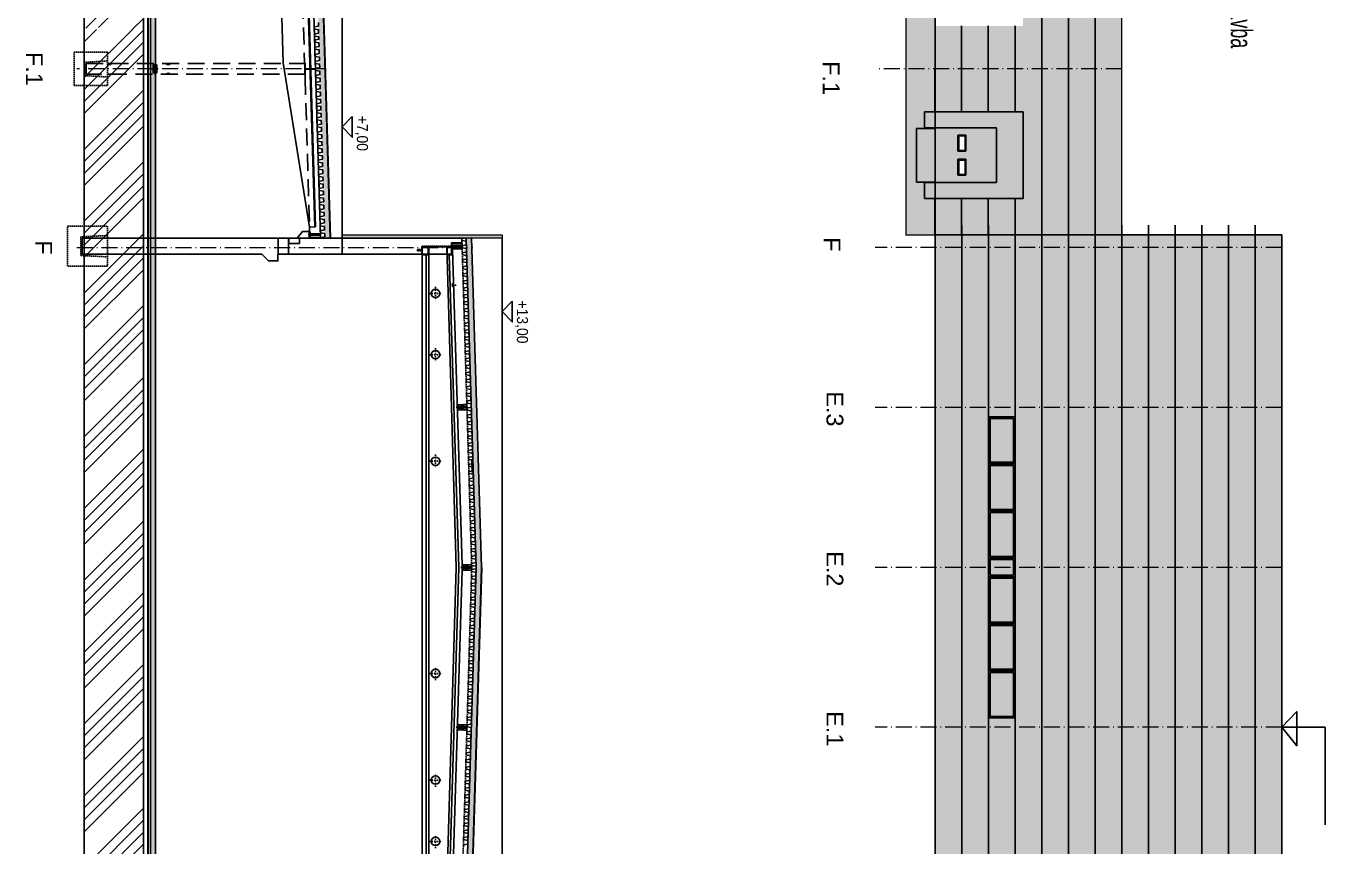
# Model space of a CAD drawing. Header units: millimetres. Extents: x 325046 to 1268204, y 1875583 to 2761998.
# Drawn here: x 326230 to 374942, y 2568439 to 2599205 of the extents above; entities that cross this region are included whole.
import ezdxf
from ezdxf.enums import TextEntityAlignment as Align

# ---------------------------------------------------------------- set-up
doc = ezdxf.new("R2010")
doc.units = ezdxf.units.MM
doc.header["$LTSCALE"] = 100
for name, pattern in [('ACAD_ISO10W100', [18.5, 12, -3, 0.5, -3]), ('DASHDOT', [1, 0.5, -0.25, 0, -0.25]), ('DASHED', [0.75, 0.5, -0.25]), ('DASHED2', [9.525, 6.35, -3.175])]:
    doc.linetypes.add(name, pattern=pattern)
for name, color, linetype in [('005', 9, 'Continuous'), ('025', 1, 'Continuous'), ('035', 7, 'Continuous'), ('050', 4, 'Continuous'), ('A_KOTY_výškové', 2, 'Continuous'), ('DEHA', 2, 'Continuous'), ('FASÁDY kresba', 7, 'Continuous'), ('KOTY', 2, 'Continuous'), ('OKNA - RASTR', 5, 'Continuous'), ('Popis - dílčí', 5, 'Continuous'), ('TENKÁ', 7, 'Continuous'), ('ČÁRKOVANÁ', 5, 'DASHED2'), ('ŠRAF-TERÉN', 34, 'Continuous'), ('ŽB - MONOLIT', 4, 'Continuous')]:
    doc.layers.add(name, color=color, linetype=linetype)
for name, color, linetype, lineweight in [('FASÁDY filling', 7, 'Continuous', 5), ('LP FASÁDY kresba', 7, 'Continuous', 13), ('Objekty - osy', 5, 'ACAD_ISO10W100', 20), ('OBVODOVÝ PLÁŠŤ', 2, 'Continuous', 9), ('ŠFAF - okna', 8, 'Continuous', 13)]:
    doc.layers.add(name, color=color, linetype=linetype, lineweight=lineweight)
for name, color, linetype, lineweight, true_color in [('IZOLACE - H', 7, 'Continuous', 9, 0x525252), ('PŘÍČKY - SDK', 7, 'Continuous', 30, 0x6a1174), ('TRAPÉZ -  KRYTINA', 7, 'Continuous', 25, 0x005875)]:
    doc.layers.add(name, color=color, linetype=linetype, lineweight=lineweight, true_color=true_color)
for name, color, linetype, true_color in [('Izolace tepelná', 7, 'Continuous', 0xfdf0ce), ('Popis OS', 7, 'Continuous', 0xbd0a5d), ('VÝŠKOVÉ KOTY', 7, 'Continuous', 0xf90b4b), ('ŽB - KALICHY', 7, 'DASHED2', 0x850000), ('ŽB - Šraf-monol', 7, 'Continuous', 0x6bc2a4)]:
    doc.layers.add(name, color=color, linetype=linetype, true_color=true_color)
doc.styles.add('ARIAL', font='arial.ttf')
doc.styles.add('ARIL-TENKÝ', font='arial.ttf')
doc.styles.add('ROZPISKA', font='arial.ttf', dxfattribs={"width": 0.6})

# ---------------------------------------------------------------- blocks, each defined once
blk = doc.blocks.new('l4_po')
at = {"layer": '005', "linetype": 'DASHDOT', "ltscale": 0.5}
for points in [[(1640058, -5399579), (1640058, -5399086)], [(1659468, -5400145), (1659468, -5399668)]]:
    blk.add_lwpolyline(points, dxfattribs=at)
at = {"layer": '025', "linetype": 'DASHED', "ltscale": 0.5}
blk.add_lwpolyline([(1658298, -5399670), (1658198, -5399667), (1658196, -5399717), (1658296, -5399720)], close=True, dxfattribs=at)
at = {"layer": '035', "ltscale": 0.5}
blk.add_lwpolyline([(1659588, -5399709), (1659588, -5400097), (1659188, -5400097), (1652988, -5400712), (1646491, -5400517), (1640338, -5399532), (1639938, -5399532), (1639938, -5399120)], close=True, dxfattribs=at)
at = {"layer": '035', "linetype": 'DASHED', "ltscale": 0.5}
for points in [[(1640033, -5399532), (1640033, -5399122)], [(1640083, -5399532), (1640083, -5399124)], [(1659443, -5400097), (1659443, -5399705)], [(1659493, -5400097), (1659493, -5399706)]]:
    blk.add_lwpolyline(points, dxfattribs=at)
at = {"layer": '035', "ltscale": 0.5}
for points in [[(1640338, -5399532), (1640345, -5399312), (1659195, -5399877), (1659188, -5400097)], [(1640344, -5399338), (1659194, -5399903)]]:
    blk.add_lwpolyline(points, dxfattribs=at)
at = {"layer": 'DEHA', "color": 3, "linetype": 'DASHDOT'}
blk.add_lwpolyline([(1658248, -5399569), (1658248, -5399769)], dxfattribs=at)
blk = doc.blocks.new('hlavice 2 pohl')
at = {"layer": '005', "linetype": 'DASHED'}
blk.add_lwpolyline([(1903948, -4907035), (1903948, -4905785), (1905198, -4905785), (1905198, -4907035)], close=True, dxfattribs=at)
blk.add_lwpolyline([(1904273, -4905785), (1904323, -4906635), (1904823, -4906635), (1904873, -4905785)], dxfattribs=at)
blk = doc.blocks.new('H2 PO')
at = {"layer": '005', "linetype": 'DASHED'}
blk.add_lwpolyline([(2029475, -4892558), (2029475, -4891058), (2027975, -4891058), (2027975, -4892558)], close=True, dxfattribs=at)
blk.add_lwpolyline([(2029125, -4891058), (2029075, -4892058), (2028375, -4892058), (2028325, -4891058)], dxfattribs=at)
blk = doc.blocks.new('V3 POHL')
at = {"layer": '005', "linetype": 'DASHDOT'}
for points in [[(1939746, -5358205), (1939746, -5358705), (1939746, -5358705)], [(1939996, -5358455), (1939496, -5358455), (1939496, -5358455)], [(1939746, -5360505), (1939746, -5361005), (1939746, -5361005)], [(1939996, -5360755), (1939496, -5360755), (1939496, -5360755)], [(1939746, -5364505), (1939746, -5365005), (1939746, -5365005)], [(1939996, -5364755), (1939496, -5364755), (1939496, -5364755)], [(1939996, -5372715), (1939496, -5372715), (1939496, -5372715)], [(1939746, -5372965), (1939746, -5372465), (1939746, -5372465)], [(1939996, -5376715), (1939496, -5376715), (1939496, -5376715)], [(1939746, -5376965), (1939746, -5376465), (1939746, -5376465)], [(1939996, -5379015), (1939496, -5379015), (1939496, -5379015)], [(1939746, -5379265), (1939746, -5378765), (1939746, -5378765)]]:
    blk.add_lwpolyline(points, dxfattribs=at)
at = {"layer": '025', "linetype": 'DASHED'}
for points, const_width in [([(1940396, -5356835), (1940246, -5356835)], 25), ([(1938926, -5362735), (1938586, -5362725)], 20), ([(1938749, -5368735), (1938409, -5368735)], 20), ([(1938926, -5374735), (1938586, -5374745)], 20), ([(1940396, -5380585), (1940246, -5380585)], 25)]:
    blk.add_lwpolyline(points, dxfattribs=dict(at, const_width=const_width))
at = {"layer": '025', "linetype": 'DASHED', "ltscale": 0.5}
blk.add_lwpolyline([(1939065, -5358095), (1939062, -5358195), (1939112, -5358197), (1939115, -5358097)], close=True, dxfattribs=at)
at = {"layer": '035', "ltscale": 0.5}
blk.add_lwpolyline([(1939146, -5356805), (1939104, -5356805), (1938749, -5368634), (1938749, -5368836), (1939105, -5380715), (1940246, -5380715), (1940246, -5356705), (1939146, -5356705), (1939146, -5356805)], close=True, dxfattribs=at)
for points in [[(1939326, -5356705), (1938966, -5368735), (1939325, -5380715)], [(1939311, -5356705), (1939302, -5357005), (1939098, -5357005)], [(1939976, -5380715), (1939976, -5380715), (1939996, -5380715), (1939996, -5356705), (1939976, -5356705), (1939976, -5356705)], [(1940026, -5356705), (1940026, -5357005), (1940246, -5357005)], [(1939228, -5357005), (1938876, -5368735), (1939226, -5380415)], [(1940096, -5380415), (1940096, -5357005)], [(1939309, -5380715), (1939300, -5380415), (1939096, -5380415)], [(1940026, -5380715), (1940026, -5380415), (1940246, -5380415)]]:
    blk.add_lwpolyline(points, dxfattribs=at)
for centre in [(1939746, -5358455), (1939746, -5360755), (1939746, -5364755), (1939746, -5372715), (1939746, -5376715), (1939746, -5379015)]:
    blk.add_circle(centre, 158, dxfattribs=at)
at = {"layer": 'DEHA', "color": 3, "linetype": 'DASHDOT'}
blk.add_lwpolyline([(1938964, -5358145), (1939164, -5358145)], dxfattribs=at)

msp = doc.modelspace()

# ---------------------------------------------------------------- hatches: boundary and pattern name
at = {"layer": '005'}
h = msp.add_hatch(dxfattribs=at)
h.set_pattern_fill('ANSI31', color=256, scale=250, angle=90)
h.set_pattern_definition([(135, (-3271382.736, 2982680.462), (-22.0970869, -22.0970869), [])])
h.paths.add_polyline_path([(331005.4, 2597452.7), (331005.4, 2597732.7), (331125.4, 2597732.7), (331125.4, 2597452.7)])
at = {"layer": 'FASÁDY filling', "true_color": 0xe3e3e3}
h = msp.add_hatch(color=254, dxfattribs=at)
h.dxf.hatch_style = 1
h.paths.add_polyline_path([(360311, 2597592.7), (359225, 2597592.7), (359225, 2591362.7), (360311, 2591362.7), (360311, 2592729.7), (359925.5, 2592729.7), (359925.5, 2593348.7), (359625, 2593348.7), (359625, 2595361.7), (359925.5, 2595361.7), (359925.5, 2595980.7), (360311, 2595980.7)])
h.paths.add_polyline_path([(360322.8, 2604242.7), (359225, 2604242.7), (359225, 2597592.7), (360322.8, 2597592.7)])
h.paths.add_polyline_path([(360322.7, 2611212.7), (359722.8, 2611212.7), (360322.7, 2610892.7)])
h.paths.add_polyline_path([(359722.8, 2611212.7), (359722.8, 2610892.7), (360322.7, 2610537.7), (360322.7, 2610892.7)])
h.paths.add_polyline_path([(359722.8, 2610892.7), (359225, 2610112.8), (359225, 2604242.7), (360322.8, 2604242.7), (360322.8, 2610537.7)])
at = {"layer": 'FASÁDY filling', "ltscale": 200, "true_color": 0x373f43}
h = msp.add_hatch(color=149, dxfattribs=at)
h.dxf.hatch_style = 1
h.paths.add_polyline_path([(367325, 2597592.7), (367325, 2604242.7), (360322.9, 2604242.7), (360317.7, 2602449.2), (363618.2, 2602449.2), (363618.2, 2599198.2), (360317.5, 2599198.2), (360325, 2597592.7)])
h = msp.add_hatch(color=149, dxfattribs=at)
h.dxf.hatch_style = 1
h.paths.add_polyline_path([(367325, 2591362.7), (367325, 2597592.7), (360322.8, 2597592.7), (360317.7, 2595974.2), (363618.2, 2595974.2), (363618.2, 2592723.2), (360317.5, 2592723.2), (360311, 2591362.7)])
at = {"layer": 'FASÁDY filling', "true_color": 0x2d2d2d}
for points in [[(362623, 2593330.2), (362623, 2595380.2), (359925.5, 2595380.2), (359925.5, 2595980.7), (363623.5, 2595980.7), (363623.5, 2592729.7), (359925.5, 2592729.7), (359925.5, 2593330.2)], [(360325, 2595361.7), (360325, 2593348.7), (359625, 2593348.7), (359625, 2595361.7)]]:
    msp.add_hatch(color=250, dxfattribs=at).paths.add_polyline_path(points, flags=16)
at = {"layer": 'FASÁDY filling', "true_color": 0x373f43}
h = msp.add_hatch(color=149, dxfattribs=at)
h.paths.add_polyline_path([(360323, 2595380.2), (362623, 2595380.2), (362623, 2593330.2), (360323, 2593330.2), (360323, 2593348.7), (360325, 2593348.7), (360325, 2595361.7), (360323, 2595361.7)], flags=16)
h.paths.add_polyline_path([(361445, 2593632.7), (361445, 2594172.7), (361205, 2594172.7), (361205, 2593632.7)])
h.paths.add_polyline_path([(361445, 2594537.7), (361445, 2595077.7), (361205, 2595077.7), (361205, 2594537.7)])
at = {"layer": 'FASÁDY filling', "ltscale": 200, "true_color": 0xa5a8a6}
h = msp.add_hatch(color=253, dxfattribs=at)
h.dxf.hatch_style = 1
h.paths.add_polyline_path([(360334.5, 2470422.7), (373325, 2470422.7), (373325, 2591362.7), (360325, 2591362.7)])
at = {"layer": 'FASÁDY filling', "true_color": 0x373f43}
h = msp.add_hatch(color=149, dxfattribs=at)
h.paths.add_polyline_path([(363321, 2584542.7), (362321, 2584542.7), (362321, 2582776.1), (363321, 2582776.1)])
h.paths.add_polyline_path([(362381, 2582836.1), (362381, 2584482.7), (363261, 2584482.7), (363261, 2582836.1)], flags=16)
h.paths.add_polyline_path([(363321, 2582776.1), (362321, 2582776.1), (362321, 2581009.4), (363321, 2581009.4)])
h.paths.add_polyline_path([(363261, 2582716.1), (363261, 2581069.4), (362381, 2581069.4), (362381, 2582716.1)], flags=16)
h.paths.add_polyline_path([(363321, 2581009.4), (362321, 2581009.4), (362321, 2579242.7), (363321, 2579242.7)])
h.paths.add_polyline_path([(363261, 2580949.4), (363261, 2579302.7), (362381, 2579302.7), (362381, 2580949.4)], flags=16)
h = msp.add_hatch(color=149, dxfattribs=at)
h.paths.add_polyline_path([(363321, 2579242.7), (362321, 2579242.7), (362321, 2578542.7), (363321, 2578542.7)])
h.paths.add_polyline_path([(362381, 2579182.7), (363261, 2579182.7), (363261, 2578602.7), (362381, 2578602.7)], flags=16)
msp.add_hatch(color=149, dxfattribs=at).paths.add_polyline_path([(362381, 2578552.7), (363261, 2578552.7), (363261, 2579232.7), (362381, 2579232.7)])
h = msp.add_hatch(color=149, dxfattribs=at)
h.paths.add_polyline_path([(363321, 2578542.7), (362321, 2578542.7), (362321, 2576776.1), (363321, 2576776.1)])
h.paths.add_polyline_path([(362381, 2576836.1), (362381, 2578482.7), (363261, 2578482.7), (363261, 2576836.1)], flags=16)
h.paths.add_polyline_path([(363321, 2576776.1), (362321, 2576776.1), (362321, 2575009.4), (363321, 2575009.4)])
h.paths.add_polyline_path([(363261, 2576716.1), (363261, 2575069.4), (362381, 2575069.4), (362381, 2576716.1)], flags=16)
h.paths.add_polyline_path([(363321, 2575009.4), (362321, 2575009.4), (362321, 2573242.7), (363321, 2573242.7)])
h.paths.add_polyline_path([(363261, 2574949.4), (363261, 2573302.7), (362381, 2573302.7), (362381, 2574949.4)], flags=16)
at = {"layer": 'Izolace tepelná'}
h = msp.add_hatch(color=256, dxfattribs=at)
h.dxf.hatch_style = 1
h.paths.add_polyline_path([(337228.3, 2604841.5), (337408.2, 2598844.2), (337208.3, 2598838.2), (337028.3, 2604835.5)])
h.paths.add_polyline_path([(337048.3, 2610838.8), (337228.3, 2604841.5), (337028.3, 2604835.5), (337026.6, 2604893.3), (336848.4, 2610832.8)])
h.paths.add_polyline_path([(337040.1, 2611113.7), (337048.3, 2610838.8), (336848.4, 2610832.8), (336840.2, 2611107.7)])
h.paths.add_polyline_path([(337434.8, 2591288.2), (337636.2, 2591242.7), (337408.2, 2598844.2), (337208.3, 2598838.2)])
h = msp.add_hatch(color=256, dxfattribs=at)
h.dxf.hatch_style = 1
h.paths.add_polyline_path([(338085.4, 2591362.7), (344085.4, 2591362.7), (344085.4, 2591242.7), (338085.4, 2591242.7)])
h = msp.add_hatch(color=256, dxfattribs=at)
h.dxf.hatch_style = 1
h.paths.add_polyline_path([(343123.1, 2584981.3), (343303, 2578984), (343103.1, 2578978), (342923.1, 2584975.3)])
h.paths.add_polyline_path([(342943.1, 2590978.6), (343123.1, 2584981.3), (342923.1, 2584975.3), (342921.4, 2585033.1), (342743.2, 2590972.6)])
h.paths.add_polyline_path([(342934.9, 2591253.5), (342943.1, 2590978.6), (342743.2, 2590972.6), (342735, 2591247.5)])
h.paths.add_polyline_path([(343105.6, 2578892.7), (343305.7, 2578892.7), (343303, 2578984), (343103.1, 2578978)])
h = msp.add_hatch(color=256, dxfattribs=at)
h.dxf.hatch_style = 1
h.paths.add_polyline_path([(343123.1, 2572803.5), (343303, 2578800.8), (343103.1, 2578806.8), (342923.1, 2572809.5)])
h.paths.add_polyline_path([(343105.6, 2578892.1), (343305.7, 2578892.1), (343303, 2578800.8), (343103.1, 2578806.8)])
h.paths.add_polyline_path([(342945.7, 2566892.7), (342745.6, 2566892.7), (342923.1, 2572809.5), (343123.1, 2572803.5)])
at = {"layer": 'ŠFAF - okna'}
h = msp.add_hatch(color=256, dxfattribs=at)
h.set_gradient(color1=(33, 33, 33), color2=(171, 171, 171))
h.paths.add_polyline_path([(363261, 2584482.7), (362381, 2584482.7), (362381, 2582836.1), (363261, 2582836.1)])
h.paths.add_polyline_path([(363261, 2582716.1), (362381, 2582716.1), (362381, 2581069.4), (363261, 2581069.4)])
h.paths.add_polyline_path([(362381, 2579302.7), (363261, 2579302.7), (363261, 2580949.4), (362381, 2580949.4)])
h = msp.add_hatch(color=256, dxfattribs=at)
h.set_gradient(color1=(33, 33, 33), color2=(171, 171, 171))
h.paths.add_polyline_path([(363261, 2578482.7), (362381, 2578482.7), (362381, 2576836.1), (363261, 2576836.1)])
h.paths.add_polyline_path([(363261, 2576716.1), (362381, 2576716.1), (362381, 2575069.4), (363261, 2575069.4)])
h.paths.add_polyline_path([(362381, 2573302.7), (363261, 2573302.7), (363261, 2574949.4), (362381, 2574949.4)])
at = {"layer": 'ŠRAF-TERÉN'}
h = msp.add_hatch(dxfattribs=at)
h.set_pattern_fill('ANSI34', color=256, scale=100, angle=180, style=0)
h.set_pattern_definition([(225, (3748669, 1557477), (1347.0384, -1347.0384), []), (225, (3748220, 1557477), (1347.0384, -1347.0384), []), (225, (3747771, 1557477), (1347.0384, -1347.0384), []), (225, (3747322, 1557477), (1347.0384, -1347.0384), [])])
h.paths.add_polyline_path([(330638, 2610592.7), (330638, 2605017.7), (329288, 2605017.7), (329288, 2605567.7), (328413.6, 2605567.7), (328413.6, 2610092.7), (329288, 2610092.7), (329288, 2610592.7)])
h.paths.add_polyline_path([(330088, 2616098.2), (330088, 2611802.5), (330088, 2611584.2), (329251.6, 2611430.2), (329310.7, 2611232.7), (329288, 2611092.7), (329288, 2611592.7), (328413.6, 2611592.7), (328413.6, 2616098.2)])
h.paths.add_polyline_path([(330638, 2599067.7), (329288, 2599067.7), (329288, 2599567.7), (328413.6, 2599567.7), (328413.6, 2604067.7), (329288, 2604067.7), (329288, 2604617.7), (329328, 2604617.7), (329328, 2604617.7), (329448, 2604617.7), (330638, 2604617.7)])
h.paths.add_polyline_path([(330638, 2598817.7), (329288, 2598817.7), (329288, 2599067.7), (329328, 2599067.7), (329328, 2599057.7), (329448, 2599057.7), (330638, 2599058.6)])
h.paths.add_polyline_path([(330638, 2598817.7), (330638, 2598567.7), (329448, 2598567.7), (329448, 2598577.7), (329328, 2598577.7), (329288, 2598577.3), (329288, 2598817.7)])
h.paths.add_polyline_path([(329288, 2598467.7), (329288, 2598067.7), (328413.6, 2598067.7), (328413.6, 2598511.4)], flags=17)
h.paths.add_polyline_path([(329288, 2598817.7), (329288, 2598567.7), (328413.6, 2598567.7), (328413.6, 2598817.7)])
h.paths.add_polyline_path([(329288, 2599067.7), (329288, 2598817.7), (328413.6, 2598817.7), (328413.6, 2599067.7)])
h.paths.add_polyline_path([(329288, 2599567.7), (329288, 2599167.7), (328413.6, 2599124), (328413.6, 2599567.7)], flags=17)
h.paths.add_polyline_path([(329288, 2604517.7), (329288, 2604067.7), (328413.6, 2604067.7), (328413.6, 2604561.4)], flags=17)
h.paths.add_polyline_path([(329288, 2604817.7), (329288, 2604617.7), (328413.6, 2604617.7), (328413.6, 2604817.7)])
h.paths.add_polyline_path([(329288, 2605017.7), (329288, 2604817.7), (328413.6, 2604817.7), (328413.6, 2605017.7)])
h.paths.add_polyline_path([(329288, 2605567.7), (329288, 2605117.7), (328413.6, 2605074), (328413.6, 2605567.7)], flags=17)
h.paths.add_polyline_path([(329288, 2610492.7), (329288, 2610092.7), (328413.6, 2610092.7), (328413.6, 2610536.4)], flags=17)
h.paths.add_polyline_path([(329288, 2610817.7), (329288, 2610592.7), (328413.6, 2610592.7), (328413.6, 2610817.7)])
h.paths.add_polyline_path([(329288, 2611092.7), (329288, 2610817.7), (328413.6, 2610817.7), (328413.6, 2611092.7)])
h.paths.add_polyline_path([(329288, 2611592.7), (329288, 2611192.7), (328413.6, 2611149), (328413.6, 2611592.7)], flags=17)
h.paths.add_polyline_path([(329655.4, 2473791.8), (330638, 2474664.6), (330638, 2598567.7), (329448, 2598567.7), (329328, 2598567.7), (329328, 2598567.7), (329288, 2598567.7), (329288, 2598067.7), (328413.6, 2598067.7), (328413.6, 2450125.8), (330145.3, 2450125.8), (329540.3, 2470005.1), (329091.3, 2470252.1), (329091.3, 2470657.8), (329655.4, 2470923.6)])
at = {"layer": 'ŽB - Šraf-monol'}
msp.add_hatch(color=256, dxfattribs=at).paths.add_polyline_path([(331085.4, 2472948.4), (330905.4, 2472948.4), (330905.4, 2611092.7), (331085.4, 2611092.7)])

# ---------------------------------------------------------------- linework, layer by layer
msp.add_line((360322.8, 2611212.7), (360322.8, 2578525.7))
at = {"layer": '005', "linetype": 'DASHDOT', "ltscale": 0.5}
for points in [[(329385.4, 2597737.7), (329385.4, 2597837.7)], [(331565.4, 2597817.7), (331565.4, 2597717.7)], [(329385.4, 2597347.7), (329385.4, 2597447.7)], [(331565.4, 2597367.7), (331565.4, 2597467.7)], [(340885.4, 2590792.7), (341135.4, 2590792.7)], [(342355.4, 2584891.2), (342795.2, 2584904.4)], [(342532.4, 2578892.4), (342972.4, 2578892.4)], [(342355.4, 2572894.2), (342795.2, 2572881)]]:
    msp.add_lwpolyline(points, dxfattribs=at)
at = {"layer": '005', "linetype": 'DASHDOT'}
for points in [[(331065.4, 2597402.7), (331065.4, 2597782.7)], [(330955.4, 2597592.7), (331175.4, 2597592.7)]]:
    msp.add_lwpolyline(points, dxfattribs=at)
at = {"layer": '005', "linetype": 'DASHED'}
msp.add_lwpolyline([(342585.6, 2566892.7), (342585.6, 2566892.7), (342945.6, 2578892.7), (342575.1, 2591242.7)], dxfattribs=at)
at = {"layer": '025', "linetype": 'DASHED', "ltscale": 0.4}
for points in [[(329445.4, 2597792.7), (329325.4, 2597792.7), (329325.4, 2597782.7), (329445.4, 2597782.7), (329445.4, 2597792.7)], [(331625.4, 2597762.7), (331505.4, 2597762.7), (331505.4, 2597772.7), (331625.4, 2597772.7), (331625.4, 2597762.7)], [(329445.4, 2597402.7), (329325.4, 2597402.7), (329325.4, 2597392.7), (329445.4, 2597392.7), (329445.4, 2597402.7)], [(331625.4, 2597422.7), (331505.4, 2597422.7), (331505.4, 2597412.7), (331625.4, 2597412.7), (331625.4, 2597422.7)]]:
    msp.add_lwpolyline(points, dxfattribs=at)
at = {"layer": '025'}
msp.add_lwpolyline([(331005.4, 2597452.7), (331005.4, 2597732.7), (331125.4, 2597732.7), (331125.4, 2597452.7), (331005.4, 2597452.7)], dxfattribs=at)
at = {"layer": '025', "linetype": 'DASHED', "const_width": 20}
msp.add_lwpolyline([(342185.4, 2590942.7), (342555.4, 2590942.7)], dxfattribs=at)
at = {"layer": '035', "linetype": 'DASHED', "ltscale": 0.4}
for points in [[(331635.4, 2597792.7), (331635.4, 2597792.7), (331625.4, 2597772.7), (331505.4, 2597772.7), (331495.4, 2597792.7)], [(331635.4, 2597392.7), (331635.4, 2597392.7), (331625.4, 2597412.7), (331505.4, 2597412.7), (331495.4, 2597392.7)]]:
    msp.add_lwpolyline(points, dxfattribs=at)
at = {"layer": '035'}
for points in [[(330995.4, 2597442.7), (330995.4, 2597742.7), (331135.4, 2597742.7), (331135.4, 2597442.7)], [(336075.4, 2590642.7), (336075.4, 2591242.7), (335685.4, 2591242.7), (335685.4, 2590642.7)]]:
    msp.add_lwpolyline(points, close=True, dxfattribs=at)
for points in [[(331005.4, 2597732.7), (330995.4, 2597742.7)], [(331005.4, 2597452.7), (330995.4, 2597442.7)], [(331125.4, 2597732.7), (331135.4, 2597742.7)], [(331125.4, 2597452.7), (331135.4, 2597442.7)], [(336675.4, 2591242.7), (336875.4, 2591242.7)]]:
    msp.add_lwpolyline(points, dxfattribs=at)
at = {"layer": '035', "ltscale": 0.5}
for points in [[(338075.9, 2591242.7), (336850.4, 2591242.7), (336850.4, 2591492.7), (336600.4, 2591492.7), (336400.4, 2591242.7), (328335.4, 2591242.7), (328335.4, 2590642.7), (335075.4, 2590642.7), (335325.4, 2590392.7), (335675.4, 2590392.7), (335675.4, 2590642.7), (338075.9, 2590642.7)], [(342575.4, 2591062.7), (342575.4, 2591242.7), (328335.4, 2591242.7), (328335.4, 2590642.7), (335075.4, 2590642.7), (335325.4, 2590392.7), (335675.4, 2590392.7), (335675.4, 2590642.7), (342185.4, 2590642.7), (342185.4, 2591062.7), (342575.4, 2591062.7)]]:
    msp.add_lwpolyline(points, dxfattribs=at)
at = {"layer": '035', "linetype": 'DASHED', "ltscale": 0.5}
for points in [[(342195.4, 2590967.7), (342581.5, 2590967.7)], [(342195.4, 2590917.7), (342583, 2590917.7)], [(342414.6, 2584918), (342764.5, 2584928.5)], [(342416.1, 2584868), (342766, 2584878.5)], [(342592.4, 2578917.4), (342942.4, 2578917.4)], [(342592.4, 2578867.4), (342942.4, 2578867.4)], [(342414.6, 2572867.5), (342764.5, 2572857)], [(342416.1, 2572917.4), (342766, 2572906.9)]]:
    msp.add_lwpolyline(points, dxfattribs=at)
at = {"layer": '035', "linetype": 'DASHED'}
msp.add_lwpolyline([(341075.4, 2590822.7), (340915.4, 2590822.7), (340915.4, 2590762.7), (341075.4, 2590762.7)], close=True, dxfattribs=at)
msp.add_lwpolyline([(342185.4, 2590942.7), (341075.4, 2590942.7), (341075.4, 2590642.7)], dxfattribs=at)
at = {"layer": '035', "linetype": 'DASHED', "ltscale": 0.7}
for points in [[(342768.2, 2584803.5), (342762.2, 2585003.5), (342632.3, 2584999.6), (342633.3, 2584964.6), (342413.4, 2584958), (342417.3, 2584828), (342637.2, 2584834.6), (342638.3, 2584799.6), (342768.2, 2584803.5)], [(342942.4, 2578792.4), (342942.4, 2578992.4), (342812.4, 2578992.4), (342812.4, 2578957.4), (342592.4, 2578957.4), (342592.4, 2578827.4), (342812.4, 2578827.4), (342812.4, 2578792.4), (342942.4, 2578792.4)], [(342768.2, 2572981.9), (342762.2, 2572782), (342632.3, 2572785.9), (342633.3, 2572820.9), (342413.4, 2572827.5), (342417.3, 2572957.4), (342637.2, 2572950.8), (342638.3, 2572985.8), (342768.2, 2572981.9)]]:
    msp.add_lwpolyline(points, dxfattribs=at)
at = {"layer": '050'}
for points in [[(336485.4, 2591042.7), (336485.4, 2591242.7), (336085.4, 2591242.7), (336085.4, 2591042.7)], [(342585.4, 2590842.7), (342579.4, 2591042.7), (342195.4, 2591042.7), (342195.4, 2590842.7)]]:
    msp.add_lwpolyline(points, close=True, dxfattribs=at)
at = {"layer": '050', "ltscale": 0.5}
for points in [[(342768.2, 2584803.5), (342768.2, 2584803.5), (342768.2, 2584803.5), (342768.2, 2584803.5), (342762.2, 2585003.5), (342762.2, 2585003.5), (342762.2, 2585003.5), (342412.4, 2584993), (342418.4, 2584793.1)], [(342942.4, 2578792.4), (342942.4, 2578792.4), (342942.4, 2578792.4), (342942.4, 2578792.4), (342942.4, 2578992.4), (342942.4, 2578992.4), (342942.4, 2578992.4), (342592.4, 2578992.4), (342592.4, 2578792.4)], [(342768.2, 2572981.9), (342768.2, 2572981.9), (342768.2, 2572981.9), (342768.2, 2572981.9), (342762.2, 2572782), (342762.2, 2572782), (342762.2, 2572782), (342412.4, 2572792.5), (342418.4, 2572992.4)]]:
    msp.add_lwpolyline(points, close=True, dxfattribs=at)
at = {"layer": 'A_KOTY_výškové', "color": 20, "true_color": 0xff3838}
for points in [[(338462.7, 2595810), (338085.4, 2595419.5), (338462.7, 2595029.1), (338462.7, 2595810)], [(344462.7, 2588879.9), (344085.4, 2588489.4), (344462.7, 2588098.9), (344462.7, 2588879.9)]]:
    msp.add_lwpolyline(points, dxfattribs=at)
at = {"layer": 'FASÁDY kresba'}
for p, q in [((364319, 2604067.7), (364319, 2597592.7)), ((365321, 2604067.7), (365321, 2597592.7)), ((366323, 2604067.7), (366323, 2597592.7)), ((361313, 2599204.7), (361313, 2597592.7)), ((362315, 2599204.7), (362315, 2597592.7)), ((363317, 2599204.7), (363317, 2597592.7)), ((360311, 2597592.7), (360311, 2595980.7)), ((361313, 2597592.7), (361313, 2595980.7)), ((362315, 2597592.7), (362315, 2595980.7)), ((363317, 2597592.7), (363317, 2595980.7)), ((364319, 2597592.7), (364319, 2591362.7)), ((365321, 2597592.7), (365321, 2591362.7)), ((366323, 2597592.7), (366323, 2591362.7)), ((359925.5, 2595380.2), (359925.5, 2595980.7)), ((359925.5, 2595980.7), (363623.5, 2595980.7)), ((363623.5, 2595980.7), (363623.5, 2592729.7)), ((359625, 2595361.7), (360325, 2595361.7)), ((359625, 2593348.7), (359625, 2595361.7)), ((362623, 2595380.2), (359925.5, 2595380.2)), ((360323, 2595380.2), (360323, 2595361.7)), ((360325, 2595361.7), (360325, 2593348.7)), ((362623, 2595380.2), (362623, 2593330.2)), ((361175, 2594507.7), (361175, 2595107.7)), ((361175, 2595107.7), (361475, 2595107.7)), ((361205, 2595077.7), (361205, 2594537.7)), ((361445, 2595077.7), (361205, 2595077.7)), ((361445, 2594537.7), (361445, 2595077.7)), ((361475, 2595107.7), (361475, 2594507.7)), ((361475, 2594507.7), (361175, 2594507.7)), ((361205, 2594537.7), (361445, 2594537.7)), ((361175, 2593602.7), (361175, 2594202.7)), ((361175, 2594202.7), (361475, 2594202.7)), ((361205, 2594172.7), (361205, 2593632.7)), ((361445, 2594172.7), (361205, 2594172.7)), ((361445, 2593632.7), (361445, 2594172.7)), ((361475, 2594202.7), (361475, 2593602.7)), ((361475, 2593602.7), (361175, 2593602.7)), ((361205, 2593632.7), (361445, 2593632.7)), ((360325, 2593348.7), (359625, 2593348.7)), ((359925.5, 2593330.2), (362623, 2593330.2)), ((359925.5, 2592729.7), (359925.5, 2593330.2)), ((360323, 2593348.7), (360323, 2593330.2)), ((363623.5, 2592729.7), (359925.5, 2592729.7)), ((360311, 2592729.7), (360311, 2591362.7)), ((361313, 2592729.7), (361313, 2591362.7)), ((362315, 2592729.7), (362315, 2591362.7)), ((363317, 2592729.7), (363317, 2591362.7)), ((361321, 2470422.7), (361321, 2591730.9)), ((362321, 2470422.7), (362321, 2591730.9)), ((363321, 2470422.7), (363321, 2591730.9)), ((364321, 2470422.7), (364321, 2591730.9)), ((365321, 2470422.7), (365321, 2591730.9)), ((366321, 2470422.7), (366321, 2591730.9)), ((367321, 2470422.7), (367321, 2591730.9)), ((368321, 2470422.7), (368321, 2591730.9)), ((369321, 2470422.7), (369321, 2591730.9)), ((370321, 2470422.7), (370321, 2591730.9)), ((371321, 2470422.7), (371321, 2591730.9)), ((372321, 2470422.7), (372321, 2591730.9))]:
    msp.add_line(p, q, dxfattribs=at)
at = {"layer": 'FASÁDY kresba', "ltscale": 20}
msp.add_line((373325, 2470422.7), (373325, 2591362.7), dxfattribs=at)
at = {"layer": 'FASÁDY kresba', "ltscale": 20, "const_width": 50}
for points in [[(359722.8, 2618298.8), (359722.8, 2610892.7), (359225, 2610112.8), (359225, 2591362.7), (360321, 2591362.7), (360325, 2461074)], [(360325, 2470422.7), (373321, 2470422.7), (373312, 2591362.7), (360311, 2591362.7)]]:
    msp.add_lwpolyline(points, dxfattribs=at)
at = {"layer": 'IZOLACE - H', "linetype": 'ByBlock', "ltscale": 1000}
for p, q in [((337656.2, 2591242.7), (337060.1, 2611114.3)), ((343325.7, 2578892.7), (342954.9, 2591254.1)), ((343325.7, 2578892.1), (342965.7, 2566892.7))]:
    msp.add_line(p, q, dxfattribs=at)
at = {"layer": 'IZOLACE - H', "linetype": 'DASHED', "ltscale": 10, "const_width": 20}
for points in [[(337646.2, 2591242.7), (337050.1, 2611114)], [(344085.4, 2591242.7), (342935.4, 2591242.7)], [(343315.7, 2578892.7), (342944.9, 2591253.8)], [(343315.7, 2578892.1), (342955.7, 2566892.7)]]:
    msp.add_lwpolyline(points, dxfattribs=at)
at = {"layer": 'Izolace tepelná'}
for points in [[(336840.2, 2611107.7), (337040.1, 2611113.7), (337636.2, 2591242.7)], [(342735, 2591247.5), (342934.9, 2591253.5), (343305.7, 2578892.7)], [(343105.6, 2578892.7), (342735, 2591247.5)], [(343105.6, 2578892.1), (342745.6, 2566892.7)], [(342945.7, 2566892.7), (343305.7, 2578892.1)]]:
    msp.add_lwpolyline(points, dxfattribs=at)
at = {"layer": 'KOTY'}
for p, q in [((331085.4, 2592448.9), (331085.4, 2593258.4)), ((341085.4, 2577314.1), (341085.4, 2578123.7))]:
    msp.add_line(p, q, dxfattribs=at)
msp.add_lwpolyline([(342985.6, 2582808.3), (342943.8, 2582930.2), (342958.1, 2582453.5)], dxfattribs=at)
at = {"layer": 'LP FASÁDY kresba'}
for p, q in [((367325, 2591362.7), (367325, 2611212.7)), ((373325, 2591362.7), (360325, 2591362.7))]:
    msp.add_line(p, q, dxfattribs=at)
at = {"layer": 'Objekty - osy', "ltscale": 0.5}
for p, q in [((367325, 2597592.7), (358079, 2597592.7)), ((373325, 2590892.7), (358079, 2590892.7)), ((373325, 2584892.7), (358079, 2584892.7)), ((373325, 2578892.7), (358079, 2578892.7)), ((373325, 2572892.7), (358079, 2572892.7))]:
    msp.add_line(p, q, dxfattribs=at)
for points in [[(337485.7, 2597592.7), (328135.4, 2597592.7)], [(328135.4, 2590892.7), (342984.2, 2590892.7)]]:
    msp.add_lwpolyline(points, dxfattribs=at)
at = {"layer": 'OBVODOVÝ PLÁŠŤ', "linetype": 'ByBlock'}
msp.add_lwpolyline([(338085.4, 2591362.7), (344085.4, 2591362.7), (344085.4, 2591242.7), (338085.4, 2591242.7), (338085.4, 2591362.7)], dxfattribs=at)
at = {"layer": 'OKNA - RASTR', "ltscale": 100}
msp.add_line((360321, 2470422.7), (360321, 2591730.9), dxfattribs=at)
at = {"layer": 'OKNA - RASTR'}
for points in [[(363321, 2584542.7), (362321, 2584542.7), (362321, 2582776.1), (363321, 2582776.1), (363321, 2584542.7)], [(363321, 2582776.1), (362321, 2582776.1), (362321, 2581009.4), (363321, 2581009.4), (363321, 2582776.1)], [(363321, 2581009.4), (362321, 2581009.4), (362321, 2579242.7), (363321, 2579242.7), (363321, 2581009.4)], [(363321, 2579242.7), (362321, 2579242.7), (362321, 2578542.7), (363321, 2578542.7), (363321, 2579242.7)], [(363321, 2578542.7), (362321, 2578542.7), (362321, 2576776.1), (363321, 2576776.1), (363321, 2578542.7)], [(363321, 2576776.1), (362321, 2576776.1), (362321, 2575009.4), (363321, 2575009.4), (363321, 2576776.1)], [(363321, 2575009.4), (362321, 2575009.4), (362321, 2573242.7), (363321, 2573242.7), (363321, 2575009.4)]]:
    msp.add_lwpolyline(points, dxfattribs=at)
for points in [[(363261, 2584482.7), (362381, 2584482.7), (362381, 2582836.1), (363261, 2582836.1)], [(363261, 2582716.1), (362381, 2582716.1), (362381, 2581069.4), (363261, 2581069.4)], [(363261, 2580949.4), (362381, 2580949.4), (362381, 2579302.7), (363261, 2579302.7)], [(363261, 2579182.7), (362381, 2579182.7), (362381, 2578602.7), (363261, 2578602.7)], [(363261, 2578482.7), (362381, 2578482.7), (362381, 2576836.1), (363261, 2576836.1)], [(363261, 2576716.1), (362381, 2576716.1), (362381, 2575069.4), (363261, 2575069.4)], [(363261, 2574949.4), (362381, 2574949.4), (362381, 2573302.7), (363261, 2573302.7)]]:
    msp.add_lwpolyline(points, close=True, dxfattribs=at)
at = {"layer": 'PŘÍČKY - SDK'}
msp.add_line((330795.4, 2611092.7), (330795.4, 2471143.4), dxfattribs=at)
at = {"layer": 'TENKÁ'}
for p, q in [((338085.4, 2611092.7), (338085.4, 2590642.7)), ((344085.4, 2591242.7), (344085.4, 2470543.4))]:
    msp.add_line(p, q, dxfattribs=at)
at = {"layer": 'TRAPÉZ -  KRYTINA', "flags": 128}
for points in [[(337193.5, 2599330.8), (337197.4, 2599200.8), (337038.4, 2599166), (337039.9, 2599116.1), (337040.6, 2599091.1), (337201.4, 2599065.9), (337205.3, 2598936), (337046.3, 2598901.2), (337047.8, 2598851.2), (337048.6, 2598826.2), (337209.4, 2598801), (337210.8, 2598752.9)], [(337276.1, 2591242.7), (337275.7, 2591253.4), (337434.8, 2591288.2), (337430.9, 2591418.1), (337270, 2591443.3), (337268.5, 2591493.3), (337267.8, 2591518.3), (337426.8, 2591553), (337422.9, 2591683), (337262.1, 2591708.2), (337260.6, 2591758.1), (337259.8, 2591783.1), (337418.9, 2591817.9), (337415, 2591947.9), (337254.1, 2591973.1), (337252.6, 2592023), (337251.9, 2592048), (337410.9, 2592082.8), (337407, 2592212.7), (337246.2, 2592237.9), (337244.7, 2592287.9), (337244, 2592312.9), (337403, 2592347.7), (337399.1, 2592477.6), (337238.3, 2592502.8), (337236.8, 2592552.8), (337236, 2592577.8), (337395, 2592612.6), (337391.1, 2592742.5), (337230.3, 2592767.7), (337228.8, 2592817.7), (337228.1, 2592842.7), (337387.1, 2592877.4), (337383.2, 2593007.4), (337222.4, 2593032.6), (337220.9, 2593082.6), (337220.1, 2593107.5), (337379.1, 2593142.3), (337375.2, 2593272.3), (337214.4, 2593297.5), (337212.9, 2593347.4), (337212.2, 2593372.4), (337371.2, 2593407.2), (337367.3, 2593537.1), (337206.5, 2593562.3), (337205, 2593612.3), (337204.2, 2593637.3), (337363.2, 2593672.1), (337359.3, 2593802), (337198.5, 2593827.2), (337197, 2593877.2), (337196.3, 2593902.2), (337355.3, 2593937), (337351.4, 2594066.9), (337190.6, 2594092.1), (337189.1, 2594142.1), (337188.3, 2594167.1), (337347.4, 2594201.9), (337343.5, 2594331.8), (337182.6, 2594357), (337181.1, 2594407), (337180.4, 2594431.9), (337339.4, 2594466.7), (337335.5, 2594596.7), (337174.7, 2594621.9), (337173.2, 2594671.8), (337172.4, 2594696.8), (337331.5, 2594731.6), (337327.6, 2594861.6), (337166.7, 2594886.7), (337165.2, 2594936.7), (337164.5, 2594961.7), (337323.5, 2594996.5), (337319.6, 2595126.4), (337158.8, 2595151.6), (337157.3, 2595201.6), (337156.5, 2595226.6), (337315.6, 2595261.4), (337311.7, 2595391.3), (337150.8, 2595416.5), (337149.3, 2595466.5), (337148.6, 2595491.5), (337307.6, 2595526.3), (337303.7, 2595656.2), (337142.9, 2595681.4), (337141.4, 2595731.4), (337140.6, 2595756.4), (337299.7, 2595791.1), (337295.8, 2595921.1), (337135, 2595946.3), (337133.5, 2595996.2), (337132.7, 2596021.2), (337291.7, 2596056), (337287.8, 2596186), (337127, 2596211.1), (337125.5, 2596261.1), (337124.8, 2596286.1), (337283.8, 2596320.9), (337279.9, 2596450.8), (337119.1, 2596476), (337117.6, 2596526), (337116.8, 2596551), (337275.8, 2596585.8), (337271.9, 2596715.7), (337111.1, 2596740.9), (337109.6, 2596790.9), (337108.9, 2596815.9), (337267.9, 2596850.7), (337264, 2596980.6), (337103.2, 2597005.8), (337101.7, 2597055.8), (337100.9, 2597080.8), (337259.9, 2597115.5), (337256, 2597245.5), (337095.2, 2597270.7), (337093.7, 2597320.6), (337093, 2597345.6), (337252, 2597380.4), (337248.1, 2597510.4), (337087.3, 2597535.6), (337085.8, 2597585.5), (337085, 2597610.5), (337244.1, 2597645.3), (337240.2, 2597775.2), (337079.3, 2597800.4), (337077.8, 2597850.4), (337077.1, 2597875.4), (337236.1, 2597910.2), (337232.2, 2598040.1), (337071.4, 2598065.3), (337069.9, 2598115.3), (337069.1, 2598140.3), (337228.2, 2598175.1), (337224.3, 2598305), (337063.4, 2598330.2), (337061.9, 2598380.2), (337061.2, 2598405.2), (337220.2, 2598439.9), (337216.3, 2598569.9), (337055.5, 2598595.1), (337054, 2598645.1), (337053.2, 2598670), (337212.3, 2598704.8), (337210.8, 2598752.9)], [(342669.4, 2591246), (342575.6, 2591225.5), (342577.1, 2591175.5), (342577.8, 2591150.5), (342738.6, 2591125.3), (342742.5, 2590995.4), (342583.5, 2590960.6), (342585, 2590910.6), (342585.8, 2590885.6), (342746.6, 2590860.5), (342750.5, 2590730.5), (342591.5, 2590695.7), (342593, 2590645.8), (342593.7, 2590620.8), (342754.5, 2590595.6), (342758.4, 2590465.6), (342599.4, 2590430.8), (342600.9, 2590380.9), (342601.7, 2590355.9), (342762.5, 2590330.7), (342766.4, 2590200.8), (342607.4, 2590166), (342608.9, 2590116), (342609.6, 2590091), (342770.4, 2590065.8), (342774.3, 2589935.9), (342615.3, 2589901.1), (342616.8, 2589851.1), (342617.5, 2589826.1), (342778.4, 2589800.9), (342782.3, 2589671), (342623.2, 2589636.2), (342624.7, 2589586.2), (342625.5, 2589561.2), (342786.3, 2589536.1), (342790.2, 2589406.1), (342631.2, 2589371.3), (342632.7, 2589321.3), (342633.4, 2589296.4), (342794.3, 2589271.2), (342798.2, 2589141.2), (342639.1, 2589106.4), (342640.6, 2589056.5), (342641.4, 2589031.5), (342802.2, 2589006.3), (342806.1, 2588876.3), (342647.1, 2588841.6), (342648.6, 2588791.6), (342649.3, 2588766.6), (342810.2, 2588741.4), (342814.1, 2588611.5), (342655, 2588576.7), (342656.5, 2588526.7), (342657.3, 2588501.7), (342818.1, 2588476.5), (342822, 2588346.6), (342663, 2588311.8), (342664.5, 2588261.8), (342665.2, 2588236.8), (342826.1, 2588211.6), (342830, 2588081.7), (342670.9, 2588046.9), (342672.4, 2587996.9), (342673.2, 2587972), (342834, 2587946.8), (342837.9, 2587816.8), (342678.9, 2587782), (342680.4, 2587732.1), (342681.1, 2587707.1), (342841.9, 2587681.9), (342845.8, 2587551.9), (342686.8, 2587517.2), (342688.3, 2587467.2), (342689.1, 2587442.2), (342849.9, 2587417), (342853.8, 2587287.1), (342694.8, 2587252.3), (342696.3, 2587202.3), (342697, 2587177.3), (342857.8, 2587152.1), (342861.7, 2587022.2), (342702.7, 2586987.4), (342704.2, 2586937.4), (342705, 2586912.4), (342865.8, 2586887.2), (342869.7, 2586757.3), (342710.7, 2586722.5), (342712.2, 2586672.5), (342712.9, 2586647.6), (342873.7, 2586622.4), (342877.6, 2586492.4), (342718.6, 2586457.6), (342720.1, 2586407.7), (342720.9, 2586382.7), (342881.7, 2586357.5), (342885.6, 2586227.5), (342726.5, 2586192.8), (342728, 2586142.8), (342728.8, 2586117.8), (342889.6, 2586092.6), (342893.5, 2585962.7), (342734.5, 2585927.9), (342736, 2585877.9), (342736.7, 2585852.9), (342897.6, 2585827.7), (342901.5, 2585697.8), (342742.4, 2585663), (342743.9, 2585613), (342744.7, 2585588), (342905.5, 2585562.8), (342909.4, 2585432.9), (342750.4, 2585398.1), (342751.9, 2585348.1), (342752.6, 2585323.1), (342913.5, 2585298), (342917.4, 2585168), (342758.3, 2585133.2), (342759.8, 2585083.3), (342760.6, 2585058.3), (342921.4, 2585033.1), (342925.3, 2584903.1), (342766.3, 2584868.4), (342767.8, 2584818.4), (342768.5, 2584793.4), (342929.4, 2584768.2), (342933.3, 2584638.3), (342774.2, 2584603.5), (342775.7, 2584553.5), (342776.5, 2584528.5), (342937.3, 2584503.3), (342941.2, 2584373.4), (342782.2, 2584338.6), (342783.7, 2584288.6), (342784.4, 2584263.6), (342945.3, 2584238.4), (342949.1, 2584108.5), (342790.1, 2584073.7), (342791.6, 2584023.7), (342792.4, 2583998.7), (342953.2, 2583973.6), (342957.1, 2583843.6), (342798.1, 2583808.8), (342799.6, 2583758.9), (342800.3, 2583733.9), (342961.1, 2583708.7), (342965, 2583578.7), (342806, 2583543.9), (342807.5, 2583494), (342808.3, 2583469), (342969.1, 2583443.8), (342973, 2583313.9), (342814, 2583279.1), (342815.5, 2583229.1), (342816.2, 2583204.1), (342977, 2583178.9), (342980.9, 2583049), (342821.9, 2583014.2), (342823.4, 2582964.2), (342824.2, 2582939.2), (342985, 2582914), (342988.9, 2582784.1), (342829.9, 2582749.3), (342831.4, 2582699.3), (342832.1, 2582674.3), (342992.9, 2582649.1), (342996.8, 2582519.2), (342837.8, 2582484.4), (342839.3, 2582434.4), (342840, 2582409.5), (343000.9, 2582384.3), (343004.8, 2582254.3), (342845.7, 2582219.5), (342847.2, 2582169.6), (342848, 2582144.6), (343008.8, 2582119.4), (343012.7, 2581989.4), (342853.7, 2581954.7), (342855.2, 2581904.7), (342855.9, 2581879.7), (343016.8, 2581854.5), (343020.7, 2581724.6), (342861.6, 2581689.8), (342863.1, 2581639.8), (342863.9, 2581614.8), (343024.7, 2581589.6), (343028.6, 2581459.7), (342869.6, 2581424.9), (342871.1, 2581374.9), (342871.8, 2581349.9), (343032.7, 2581324.7), (343036.6, 2581194.8), (342877.5, 2581160), (342879, 2581110), (342879.8, 2581085.1), (343040.6, 2581059.9), (343044.5, 2580929.9), (342885.5, 2580895.1), (342887, 2580845.2), (342887.7, 2580820.2), (343048.6, 2580795), (343052.5, 2580665), (342893.4, 2580630.3), (342894.9, 2580580.3), (342895.7, 2580555.3), (343056.5, 2580530.1), (343060.4, 2580400.2), (342901.4, 2580365.4), (342902.9, 2580315.4), (342903.6, 2580290.4), (343064.4, 2580265.2), (343068.3, 2580135.3), (342909.3, 2580100.5), (342910.8, 2580050.5), (342911.6, 2580025.5), (343072.4, 2580000.3), (343076.3, 2579870.4), (342917.3, 2579835.6), (342918.8, 2579785.6), (342919.5, 2579760.6), (343080.3, 2579735.5), (343084.2, 2579605.5), (342925.2, 2579570.7), (342926.7, 2579520.8), (342927.5, 2579495.8), (343088.3, 2579470.6), (343092.2, 2579340.6), (342933.2, 2579305.9), (342934.7, 2579255.9), (342935.4, 2579230.9), (343096.2, 2579205.7), (343100.1, 2579075.8), (342941.1, 2579041), (342942.6, 2578991), (342943.4, 2578966), (343104.2, 2578940.8), (343105.6, 2578892.7)], [(342631.2, 2568413.5), (342632.7, 2568463.5), (342633.4, 2568488.4), (342794.3, 2568513.6), (342798.2, 2568643.6), (342639.1, 2568678.4), (342640.6, 2568728.3), (342641.4, 2568753.3), (342802.2, 2568778.5), (342806.1, 2568908.5), (342647.1, 2568943.2), (342648.6, 2568993.2), (342649.3, 2569018.2), (342810.2, 2569043.4), (342814.1, 2569173.3), (342655, 2569208.1), (342656.5, 2569258.1), (342657.3, 2569283.1), (342818.1, 2569308.3), (342822, 2569438.2), (342663, 2569473), (342664.5, 2569523), (342665.2, 2569548), (342826.1, 2569573.2), (342830, 2569703.1), (342670.9, 2569737.9), (342672.4, 2569787.9), (342673.2, 2569812.9), (342834, 2569838), (342837.9, 2569968), (342678.9, 2570002.8), (342680.4, 2570052.7), (342681.1, 2570077.7), (342841.9, 2570102.9), (342845.8, 2570232.9), (342686.8, 2570267.6), (342688.3, 2570317.6), (342689.1, 2570342.6), (342849.9, 2570367.8), (342853.8, 2570497.7), (342694.8, 2570532.5), (342696.3, 2570582.5), (342697, 2570607.5), (342857.8, 2570632.7), (342861.7, 2570762.6), (342702.7, 2570797.4), (342704.2, 2570847.4), (342705, 2570872.4), (342865.8, 2570897.6), (342869.7, 2571027.5), (342710.7, 2571062.3), (342712.2, 2571112.3), (342712.9, 2571137.3), (342873.7, 2571162.4), (342877.6, 2571292.4), (342718.6, 2571327.2), (342720.1, 2571377.1), (342720.9, 2571402.1), (342881.7, 2571427.3), (342885.6, 2571557.3), (342726.5, 2571592.1), (342728, 2571642), (342728.8, 2571667), (342889.6, 2571692.2), (342893.5, 2571822.1), (342734.5, 2571856.9), (342736, 2571906.9), (342736.7, 2571931.9), (342897.6, 2571957.1), (342901.5, 2572087), (342742.4, 2572121.8), (342743.9, 2572171.8), (342744.7, 2572196.8), (342905.5, 2572222), (342909.4, 2572351.9), (342750.4, 2572386.7), (342751.9, 2572436.7), (342752.6, 2572461.7), (342913.5, 2572486.8), (342917.4, 2572616.8), (342758.3, 2572651.6), (342759.8, 2572701.6), (342760.6, 2572726.5), (342921.4, 2572751.7), (342925.3, 2572881.7), (342766.3, 2572916.5), (342767.8, 2572966.4), (342768.5, 2572991.4), (342929.4, 2573016.6), (342933.3, 2573146.6), (342774.2, 2573181.3), (342775.7, 2573231.3), (342776.5, 2573256.3), (342937.3, 2573281.5), (342941.2, 2573411.4), (342782.2, 2573446.2), (342783.7, 2573496.2), (342784.4, 2573521.2), (342945.3, 2573546.4), (342949.1, 2573676.3), (342790.1, 2573711.1), (342791.6, 2573761.1), (342792.4, 2573786.1), (342953.2, 2573811.3), (342957.1, 2573941.2), (342798.1, 2573976), (342799.6, 2574026), (342800.3, 2574050.9), (342961.1, 2574076.1), (342965, 2574206.1), (342806, 2574240.9), (342807.5, 2574290.8), (342808.3, 2574315.8), (342969.1, 2574341), (342973, 2574471), (342814, 2574505.7), (342815.5, 2574555.7), (342816.2, 2574580.7), (342977, 2574605.9), (342980.9, 2574735.8), (342821.9, 2574770.6), (342823.4, 2574820.6), (342824.2, 2574845.6), (342985, 2574870.8), (342988.9, 2575000.7), (342829.9, 2575035.5), (342831.4, 2575085.5), (342832.1, 2575110.5), (342992.9, 2575135.7), (342996.8, 2575265.6), (342837.8, 2575300.4), (342839.3, 2575350.4), (342840, 2575375.3), (343000.9, 2575400.5), (343004.8, 2575530.5), (342845.7, 2575565.3), (342847.2, 2575615.2), (342848, 2575640.2), (343008.8, 2575665.4), (343012.7, 2575795.4), (342853.7, 2575830.1), (342855.2, 2575880.1), (342855.9, 2575905.1), (343016.8, 2575930.3), (343020.7, 2576060.2), (342861.6, 2576095), (342863.1, 2576145), (342863.9, 2576170), (343024.7, 2576195.2), (343028.6, 2576325.1), (342869.6, 2576359.9), (342871.1, 2576409.9), (342871.8, 2576434.9), (343032.7, 2576460.1), (343036.6, 2576590), (342877.5, 2576624.8), (342879, 2576674.8), (342879.8, 2576699.8), (343040.6, 2576724.9), (343044.5, 2576854.9), (342885.5, 2576889.7), (342887, 2576939.6), (342887.7, 2576964.6), (343048.6, 2576989.8), (343052.5, 2577119.8), (342893.4, 2577154.5), (342894.9, 2577204.5), (342895.7, 2577229.5), (343056.5, 2577254.7), (343060.4, 2577384.6), (342901.4, 2577419.4), (342902.9, 2577469.4), (342903.6, 2577494.4), (343064.4, 2577519.6), (343068.3, 2577649.5), (342909.3, 2577684.3), (342910.8, 2577734.3), (342911.6, 2577759.3), (343072.4, 2577784.5), (343076.3, 2577914.4), (342917.3, 2577949.2), (342918.8, 2577999.2), (342919.5, 2578024.2), (343080.3, 2578049.3), (343084.2, 2578179.3), (342925.2, 2578214.1), (342926.7, 2578264), (342927.5, 2578289), (343088.3, 2578314.2), (343092.2, 2578444.2), (342933.2, 2578479), (342934.7, 2578528.9), (342935.4, 2578553.9), (343096.2, 2578579.1), (343100.1, 2578709), (342941.1, 2578743.8), (342942.6, 2578793.8), (342943.4, 2578818.8), (343104.2, 2578844), (343105.6, 2578892.1)]]:
    msp.add_lwpolyline(points, dxfattribs=at)
at = {"layer": 'VÝŠKOVÉ KOTY', "ltscale": 100}
msp.add_lwpolyline([(374941.5, 2569235.7), (374941.5, 2572892.7), (373325, 2572892.7), (373879.4, 2573484.4), (373879.4, 2572201), (373325, 2572892.7)], dxfattribs=at)
at = {"layer": 'ČÁRKOVANÁ'}
for points in [[(336495.9, 2604232.7), (336495.9, 2603910.1), (336678.8, 2597812.7), (336695.4, 2597812.7), (336695.4, 2597602.7), (337085.3, 2597602.7), (337085.3, 2597602.7), (336886.4, 2604232.7), (336495.9, 2604232.7)], [(336695.4, 2597582.7), (336695.4, 2597260.1), (336869, 2591472.7), (336885.6, 2591472.7), (336885.6, 2591262.7), (337275.5, 2591262.7), (337275.5, 2591262.7), (337085.9, 2597582.7), (336695.4, 2597582.7)]]:
    msp.add_lwpolyline(points, dxfattribs=at)
msp.add_lwpolyline([(336685.4, 2597792.7), (336685.4, 2597392.7), (328485.4, 2597392.7), (328485.4, 2597792.7)], close=True, dxfattribs=at)
at = {"layer": 'ŠRAF-TERÉN', "flags": 128}
for points in [[(330329.1, 2616098.2), (328413.6, 2616098.2), (328413.6, 2450125.8), (330145.3, 2450125.8), (329540.3, 2470005.1), (329091.3, 2470252.1), (329091.3, 2470657.8), (329655.4, 2470923.6)], [(330638, 2450125.8), (330638, 2610679.3), (329250.6, 2610951.8), (329251.6, 2611430.2), (330088, 2611584.2), (330088, 2616098.2), (329929.1, 2616098.2)]]:
    msp.add_lwpolyline(points, dxfattribs=at)
at = {"layer": 'ŽB - MONOLIT', "ltscale": 30}
msp.add_lwpolyline([(331085.4, 2472948.4), (331085.4, 2611092.7), (330905.4, 2611092.7), (330905.4, 2472948.4), (331085.4, 2472948.4)], dxfattribs=at)

# ---------------------------------------------------------------- block references
at = {"layer": '035', "xscale": -1}
msp.add_blockref('V3 POHL', (2281331.4, 7947627.7), dxfattribs=at)
at = {"layer": 'ČÁRKOVANÁ', "xscale": -1, "rotation": 270}
msp.add_blockref('l4_po', (5736395, 951324.7), dxfattribs=at)
at = {"layer": 'ŽB - KALICHY', "rotation": 270}
msp.add_blockref('hlavice 2 pohl', (5235069.9, 4502165.3), dxfattribs=at)
at = {"layer": 'ŽB - KALICHY', "xscale": -1, "rotation": 270}
msp.add_blockref('H2 PO', (5220343.4, 562218), dxfattribs=at)

# ---------------------------------------------------------------- texts
at = {"layer": 'A_KOTY_výškové', "color": 20, "true_color": 0xff3838, "style": 'ARIAL', "width": 0.9}
for s, p in [('+7,00', (338639.3, 2595836.8)), ('+13,00', (344639.3, 2588906.6))]:
    msp.add_text(s, height=416, rotation=270, dxfattribs=at).set_placement(p)
at = {"layer": 'Popis - dílčí', "insert": (371149, 2608727.8), "char_height": 800, "attachment_point": 7, "rotation": 270.1087, "style": 'ROZPISKA'}
msp.add_mtext('DPD - Externí expedice - přístavba', dxfattribs=at)
at = {"layer": 'Popis OS', "linetype": 'ByBlock', "style": 'ARIL-TENKÝ'}
for s, p in [('F.1', (326545.4, 2597592.7)), ('F.1', (356423.5, 2597250.2)), ('F', (326895.4, 2590892.7)), ('F', (356457.1, 2591013.9)), ('E.3', (356563.9, 2584839.5)), ('E.2', (356563.9, 2578839.5)), ('E.1', (356563.9, 2572839.5))]:
    msp.add_text(s, height=630, rotation=270, dxfattribs=at).set_placement(p, align=Align.MIDDLE_CENTER)

doc.saveas('drawing.dxf')
